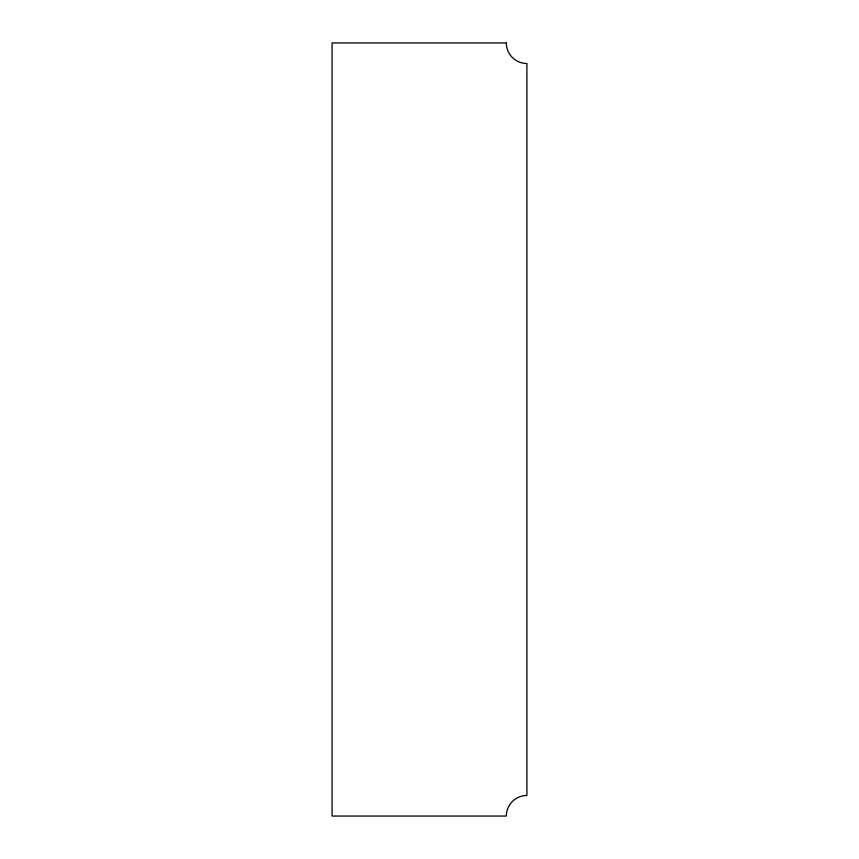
<?xml version="1.0" encoding="UTF-8"?>
<svg xmlns="http://www.w3.org/2000/svg" width="859" height="859" viewBox="0 0 859 859"><rect width="100%" height="100%" fill="white"/><g stroke="black" fill="none" stroke-linecap="round" stroke-linejoin="round"><path stroke-width="1.29" d="M506.338 42.95L332.089 42.95L332.089 816.05L506.338 816.05A20.573 20.573 0 0 1 526.911 795.477L526.911 63.523A20.573 20.573 0 0 1 506.338 42.95"/></g></svg>
